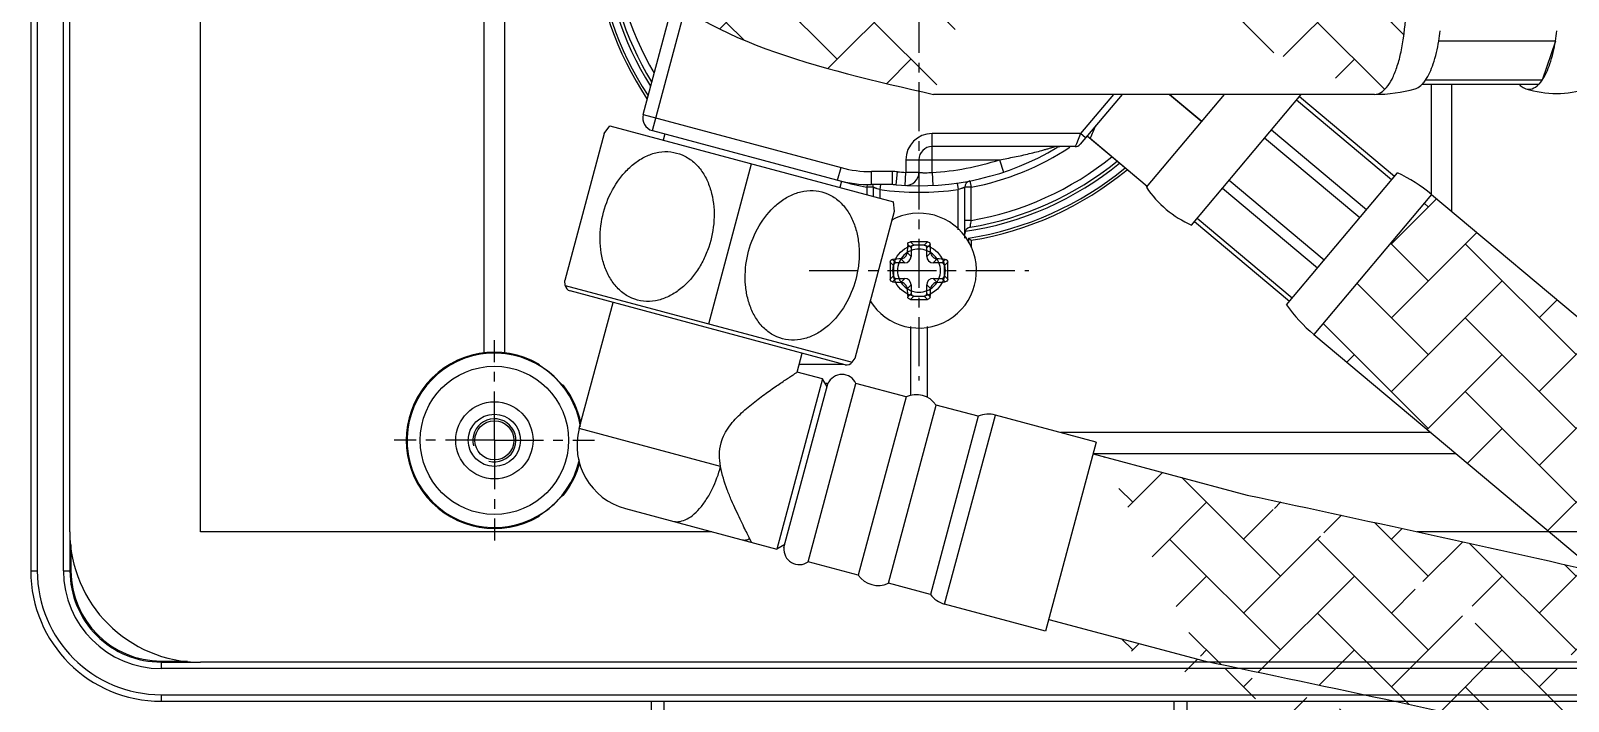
# Model space of a CAD drawing. Extents: x 0 to 1354, y -165 to 827.
# Drawn here: x 517.5 to 635.2, y 547.5 to 598.9 of the extents above; entities that cross this region are included whole.
import ezdxf

# ---------------------------------------------------------------- set-up
doc = ezdxf.new("R2010")
doc.units = 0
doc.header["$LTSCALE"] = 10
doc.header["$MEASUREMENT"] = 0
doc.linetypes.add('CENTER', pattern=[0.6, 0.375, -0.075, 0.075, -0.075])
doc.layers.get('0').update_dxf_attribs({"linetype": 'CONTINUOUS'})
doc.layers.add('DEF_LAYER_ASSEM_MEMBER', color=7, linetype='CONTINUOUS')
doc.layers.add('DEFAULT_1', color=7, linetype='CENTER')
pattern_1 = [(45, (-690.7697984919987, 163.9801192087079), (4.440892098500626e-16, 5.65685424949238), [12, -4]), (135, (-687.9413713669987, 166.8085463337079), (4.440892098500626e-16, 5.65685424949238), [12, -4])]

msp = doc.modelspace()

# ---------------------------------------------------------------- hatches: boundary and pattern name
at = {"ltscale": 0.5}
h = msp.add_hatch(dxfattribs=at)
h.set_pattern_fill('AR-HBONE', color=6, style=0)
h.set_pattern_definition(pattern_1)
edge = h.paths.add_edge_path()
edge.add_spline(control_points=[(612.0327216816008, 707.11686969722), (611.2516390718721, 700.3238068084554), (609.786057715656, 687.5776693354497), (588.6698882221285, 676.9991704167602), (569.1065803047813, 661.8152794276614), (557.3569280044484, 634.9876347568097), (557.2544358985552, 600.7669679577477), (577.7039260070105, 596.0773056848357), (586.5846398686481, 594.0406999537113)], knot_values=[0, 0, 0, 0, 19.09882408326212, 35.8360052489197, 66.21648363557644, 92.02075100891574, 124.2480934299244, 148.9872534288673, 148.9872534288673, 148.9872534288673, 148.9872534288673], degree=3, periodic=0)
edge.add_spline(control_points=[(624.0203274172204, 707.11686969722), (623.8866806059086, 699.9627958862452), (623.599947552583, 684.6140613567526), (603.7785972870897, 670.6264948582627), (580.560298649743, 659.4916635496626), (569.3277291528716, 636.6808798919442), (570.6199171665398, 610.2430429792239), (582.3860600546467, 608.6198965450308), (586.5846398686481, 608.0406999537113)], knot_values=[0, 0, 0, 0, 20.36611547654217, 43.69455894722562, 66.66878405923043, 96.79537174985997, 117.8020883013671, 129.4568806311992, 129.4568806311992, 129.4568806311992, 129.4568806311992], degree=3, periodic=0)
edge.add_line((612.521014325192, 707.11686969722), (624.0203274172204, 707.11686969722))
edge.add_line((620.3454856878484, 608.0406999537113), (586.5846398686481, 608.0406999537113))
edge.add_line((620.3454856878484, 594.0406999537113), (586.5846398686481, 594.0406999537113))
edge.add_spline(control_points=[(620.3454856878484, 594.0406999537113), (620.5075092739726, 594.0406999537113), (620.8707898521213, 594.1599400319028), (621.3202215201547, 594.6005751211611), (621.7232438018342, 595.2622874831225), (622.0741047525032, 596.1350668084613), (622.3627834199215, 597.1897742981455), (622.6573761212894, 598.8374753183991), (622.7396266911483, 600.145713539095), (622.7396266911483, 601.0406999537113)], knot_values=[0, 0, 0, 0, 0.48607075837254, 1.086380762720982, 1.854341971468324, 2.79745060006316, 3.899201364229235, 5.129481162583157, 7.814440406431971, 7.814440406431971, 7.814440406431971, 7.814440406431971], degree=3, periodic=0)
edge.add_spline(control_points=[(622.7396266911483, 601.0406999537113), (622.7396266911483, 601.9356863683274), (622.6573761212892, 603.243924589023), (622.3627834199215, 604.8916256092771), (622.0741047525029, 605.9463330989611), (621.7232438018345, 606.8191124242999), (621.3202215201545, 607.4808247862612), (620.8707898521213, 607.9214598755194), (620.5075092739726, 608.0406999537113), (620.3454856878484, 608.0406999537113)], knot_values=[0, 0, 0, 0, 2.684959243848587, 3.915239042202509, 5.016989806368584, 5.96009843496363, 6.728059643710589, 7.328369648059181, 7.814440406431784, 7.814440406431784, 7.814440406431784, 7.814440406431784], degree=3, periodic=0)
h = msp.add_hatch(dxfattribs=at)
h.set_pattern_fill('AR-HBONE', color=1, style=0)
h.set_pattern_definition(pattern_1)
h.paths.add_polyline_path([(671.2326491550211, 514.4787997677322), (659.2309989170571, 514.4787997677322)], flags=17)
h.paths.add_polyline_path([(671.2254443984257, 514.4787997677322), (659.2382036736526, 514.4787997677322)], flags=16)
edge = h.paths.add_edge_path()
edge.add_line((624.6950327871482, 586.3716968373112), (652.2171264619483, 563.2779181855112))
edge.add_line((624.6950327871482, 586.3716968373112), (615.6960062514481, 575.6470746336113))
edge.add_line((615.6960062514481, 575.6470746336113), (643.2180999263483, 552.5532959818113))
edge.add_arc((601.9295454598712, 515.577944415119), 69.31181934372079, 359.0913672478559, 403.4873127506005)
edge.add_arc((600.0673400815256, 511.9897877000355), 59.22319038443677, 2.408716951291416, 43.22979489619997)
h = msp.add_hatch(dxfattribs=at)
h.set_pattern_fill('AR-HBONE', color=5, style=0)
h.set_pattern_definition(pattern_1)
edge = h.paths.add_edge_path()
edge.add_spline(control_points=[(610.583848265348, 563.3502543787113), (620.4432844620367, 561.2326353490091), (641.8138956543628, 556.642635268433), (669.6668166623837, 549.4999198540402), (691.8583777456743, 541.8426021819506), (708.4878141742105, 531.9184240810941), (709.2269874032002, 520.2477032365205), (709.5910709866839, 514.4992295360587)], knot_values=[0, 0, 0, 0, 30.29997332756913, 65.67606262707139, 85.47440418943481, 102.2533726744881, 118.5400045407562, 118.5400045407562, 118.5400045407562, 118.5400045407562], degree=3, periodic=0)
edge.add_spline(control_points=[(607.1847488395483, 550.6646426216112), (617.0768368687042, 548.60052017903), (638.5182218459054, 544.1264754878566), (665.8643059273247, 536.1533611723514), (687.331660888894, 530.8369742881202), (696.9847412431153, 521.7873660641512), (697.4473260894954, 516.2698397880714), (697.597485405684, 514.478799767732)], knot_values=[0, 0, 0, 0, 30.29997332756913, 65.67606262707139, 85.47440418943481, 96.48696871155526, 101.7798753351357, 101.7798753351357, 101.7798753351357, 101.7798753351357], degree=3, periodic=0)
edge.add_line((595.4004537588485, 553.8222349719113), (607.1847488395483, 550.6646426216112))
edge.add_line((599.0411658263483, 567.4095573836112), (595.1588853124485, 552.9206892562111))
edge.add_line((598.7995973799484, 566.5080116680112), (610.5838924606483, 563.3504193177112))
edge.add_line((709.584726130457, 514.478799767732), (697.597485405684, 514.478799767732))

# ---------------------------------------------------------------- linework, layer by layer
at = {"color": 7, "linetype": 'Continuous'}
for p, q in [((552.1652828297483, 640.9089029536167), (552.1652828297483, 574.2431248880112)), ((553.7652828297487, 574.2431248880112), (553.7652828297487, 640.9089029536167)), ((624.6652828297483, 594.7906999537113), (624.6652828297483, 586.3716968373112)), ((626.2652828297487, 585.0541006057113), (626.2652828297487, 594.7906999537113)), ((584.8152828297484, 576.2510171401111), (584.8152828297484, 570.9745684986112)), ((586.1152828297486, 570.8245860053112), (586.1152828297486, 576.2510171401111)), ((624.6652828297483, 568.1406999537112), (596.3125431412486, 568.1406999537112)), ((598.7995973799489, 566.5406999537113), (626.5485609918487, 566.5406999537113))]:
    msp.add_line(p, q, dxfattribs=at)
msp.add_circle((585.4652828297485, 580.5406999537113), 2, dxfattribs=at)
at = {"ltscale": 0.5}
for points in [[(612.0327216816008, 707.11686969722), (606.8597959123344, 688.731932374807), (593.321627936688, 678.8906295527604), (570.1028539360614, 659.2982330451878), (559.7211903569623, 635.6744891419621), (563.8124787437973, 603.707897849541), (586.5846398686481, 594.0406999537113)], [(610.583848265348, 563.3502543787113), (640.1687058957154, 556.8062049716323), (674.3472912400898, 547.6797599910456), (692.8555562719589, 540.6499339526504), (706.1546466843811, 530.4191970473912), (709.5910709866839, 514.4992295360587)], [(607.1847488395483, 550.6646426216112), (636.7696064699157, 544.1205932145322), (670.9481918142901, 534.9941482339455), (689.4564568461592, 527.9643221955503), (696.7363749138985, 519.7011889955547), (697.597485405684, 514.478799767732)]]:
    msp.add_spline(points, degree=3, dxfattribs=at)
at = {"color": 7, "linetype": 'Continuous'}
for points, start_tangent, end_tangent in [([(587.1152828297481, 580.5406999537113), (586.9882927884482, 581.1754498247112), (586.6317828262481, 581.7076162609112), (586.1020791902483, 582.0628252873112), (585.4717336034482, 582.1906425295113), (584.8408731510481, 582.0679444551113), (584.3059467815483, 581.7147278724112), (583.9436086744481, 581.1786417851113), (583.8152828297484, 580.5406999537113)], (-0.01782419332791405, 0.9998411364472903), (-0.01643008171979944, -0.9998650170971484)), ([(583.8152828297484, 580.5406999537113), (583.9422728710483, 579.9059500827111), (584.2987828332484, 579.3737836465111), (584.8284864691482, 579.0185746201112), (585.4588320559483, 578.8907573779111), (586.0896925083484, 579.0134554523111), (586.6246188778482, 579.3666720350111), (586.9869569850484, 579.9027581223113), (587.1152828297481, 580.5406999537113)], (0.01782419332791405, -0.9998411364472903), (0.01643008171979944, 0.9998650170971484))]:
    msp.add_spline(points, degree=3, dxfattribs=dict(at, start_tangent=start_tangent, end_tangent=end_tangent))
at = {"layer": 'DEF_LAYER_ASSEM_MEMBER', "color": 7, "linetype": 'Continuous'}
for p, q in [((517.4740865262484, 657.5406999537113), (517.4740865262484, 557.5406999537113)), ((520.4652828297485, 560.5406999537113), (520.4652828297485, 654.5406999537113)), ((530.4652828297485, 560.5406999537113), (530.4652828297485, 654.5406999537113)), ((564.3511257939481, 592.4926976721113), (568.1846270146484, 606.7995189988112)), ((634.1841494300484, 598.1208658467112), (625.2570695326481, 598.1208658467112)), ((634.1841494300484, 598.1208658467112), (633.1583740564483, 595.1216992958111)), ((632.8850646993483, 594.7906999537113), (623.9579848019484, 594.7906999537113)), ((633.1583740564483, 595.1216992958111), (624.231294159048, 595.1216992958111)), ((620.3454856878484, 594.0406999537113), (586.5846398686481, 594.0406999537113)), ((601.0111352270483, 594.0406999537113), (597.8046050948483, 590.2193061489111)), ((602.8748594849485, 586.9274570724112), (608.8435789630485, 594.0406999537113)), ((604.6504229062484, 594.0406999537113), (607.1110678886484, 591.9759736565111)), ((604.6803850606484, 594.0406999537113), (607.1234475290485, 591.9907271375112)), ((606.3220594789482, 584.0349128289113), (614.7179117650485, 594.0406999537113)), ((614.3691179874486, 593.6250237162112), (621.6465401971482, 587.5185414242112)), ((614.5818802634485, 593.8785839229113), (621.859302473048, 587.7721016309113)), ((561.3760182846481, 591.0487035526112), (558.3555128360485, 579.7760237539112)), ((561.3759974917484, 591.0486732393113), (561.7895657155482, 591.6261539232112)), ((561.7895641104483, 591.6261517859111), (583.5228952152484, 585.8027232676111)), ((565.0582325750484, 591.2679528007111), (579.5471199694484, 587.3856671242111)), ((566.0241584013484, 591.0091337556112), (565.8947488788481, 590.5261708425112)), ((598.3428715871482, 590.8607871749111), (602.9391382458484, 587.0040615168111)), ((612.4412908891481, 591.3275288459113), (619.7187130988482, 585.2210465539113)), ((597.4215828732486, 590.0406999537113), (586.4652828297485, 590.0406999537113)), ((598.5701993901484, 590.6826071156111), (598.5640095699482, 590.6752303751111)), ((598.5701993901484, 590.6826071156111), (602.9453280661482, 587.0114382572112)), ((611.9276373170483, 590.7153803560111), (619.2050595266483, 584.6088980639113)), ((585.4652828297485, 589.0406999537113), (585.4652828297485, 588.0663578595113)), ((579.5471199694484, 587.3856671242111), (579.4177104468481, 586.902704211011)), ((609.201278088748, 587.4662319509112), (616.4787002983485, 581.3597496589111)), ((613.5994816885486, 577.9284305368112), (622.0842781364481, 588.0402171860112)), ((583.4336114688485, 587.1268480791111), (581.8295707715483, 587.1268480791111)), ((581.9652828297485, 586.9251718256112), (581.9652828297485, 586.2200842484112)), ((588.9652828297485, 583.0319558176111), (588.9652828297485, 586.9251718256112)), ((608.6876245165481, 586.8540834610112), (615.9650467262481, 580.7476011689112)), ((624.6950327871482, 586.3716968373112), (652.2171264619483, 563.2779181855112)), ((580.5717727639485, 573.8230585402112), (583.5923122893482, 585.0958655152112)), ((583.5923151399484, 585.0958288667111), (583.5228948938484, 585.8027259211112)), ((606.5470351423482, 584.3030283839112), (613.8244573519482, 578.1965460919112)), ((606.7597974182481, 584.5565885907113), (614.0372196279482, 578.4501062986112)), ((589.2645495830484, 583.0341864595111), (589.2645495830484, 582.6566871785112)), ((589.4652828297485, 582.8627745952112), (589.4652828297485, 582.2932144607112)), ((584.8679367911482, 582.2910844417111), (584.8679367911482, 581.6304498688112)), ((585.8656673177484, 582.4880459923111), (585.0648983417482, 582.4880459923111)), ((586.0626288683484, 581.6304498688112), (586.0626288683484, 582.2910844417111)), ((583.5179367911483, 580.9410844417112), (583.5179367911483, 580.1403154657112)), ((584.3755329146484, 581.1380459923112), (583.7148983417483, 581.1380459923112)), ((587.2156673177483, 581.1380459923112), (586.5550327448482, 581.1380459923112)), ((587.4126288683483, 580.1403154657112), (587.4126288683483, 580.9410844417112)), ((558.3873948691485, 579.4143906096112), (558.355330965348, 579.7781416191112)), ((583.7148983417483, 579.9433539151112), (584.3755329146484, 579.9433539151112)), ((584.8679367911482, 579.4509500386112), (584.8679367911482, 578.7903154657113)), ((586.0626288683484, 578.7903154657113), (586.0626288683484, 579.4509500386112)), ((586.5550327448482, 579.9433539151112), (587.2156673177483, 579.9433539151112)), ((579.8275944802481, 573.3342857700113), (558.7557455051483, 578.9804706859113)), ((559.4589479283482, 568.4392863604112), (562.0471383793483, 578.0985446233112)), ((585.0648983417482, 578.5933539151113), (585.8656673177484, 578.5933539151113)), ((615.6960062514481, 575.6470746336113), (643.2180999263483, 552.5532959818113)), ((576.1477823892483, 572.767314910111), (576.5360257736484, 574.2162589467112)), ((576.3103772471486, 573.3741271812112), (579.6789043093481, 573.3741271812112)), ((580.3633796180484, 573.5259432432113), (580.5730232780484, 573.8249289062112)), ((578.0796488586484, 572.2497321171113), (574.5855917497483, 559.2097334622113)), ((578.0796488586484, 572.2497321171113), (576.147747460348, 572.7673835366113)), ((578.4332022492481, 571.6373596814112), (578.0796488586484, 572.2497321171113)), ((575.1333031256481, 559.3219684925111), (578.4978633089481, 571.8786780417113)), ((576.9867507848485, 558.2385337232113), (580.6447134510481, 571.890236245611)), ((578.4978633089481, 571.8906999537112), (578.286936174748, 571.8906999537112)), ((578.4519353931482, 571.7072727262112), (578.3928379339482, 571.7072727262112)), ((584.4785622340482, 570.8629595603111), (580.6447134510481, 571.890236245611)), ((584.4785622340482, 570.8629595603111), (580.8205995678481, 557.2112570379111)), ((583.1203797817484, 556.5950327868113), (586.7783424479485, 570.2467353092111)), ((590.0012854317483, 569.3831503395113), (586.7783424479485, 570.2467353092111)), ((590.0012854317483, 569.3831503395113), (586.3433227655482, 555.7314478171111)), ((599.041168407648, 567.4095670171112), (591.313761797348, 569.4801193779113)), ((599.0411658263483, 567.4095573836112), (595.1588853124485, 552.9206892562111)), ((598.7995973799484, 566.5080116680112), (610.5838924606483, 563.3504193177112)), ((562.9945422622482, 562.3155458118113), (574.5855917497483, 559.2097334622113)), ((569.6183571802485, 560.5406999537113), (530.4652828297485, 560.5406999537113)), ((687.4652828297485, 560.5406999537113), (623.5897581214494, 560.5406999537113)), ((520.5530151385483, 559.5379150754111), (520.5530151385483, 557.5406999574111)), ((575.1979641854482, 559.5632868528112), (574.5855917497483, 559.2097334622113)), ((580.8205995678481, 557.2112570379111), (576.9867507848485, 558.2385337232113)), ((586.3433227655482, 555.7314478171111), (583.1203797817484, 556.5950327868113)), ((595.1588827311484, 552.9206796228111), (587.4314761208484, 554.9912319836112)), ((595.4004537588485, 553.8222349719113), (607.1847488395483, 550.6646426216112)), ((527.4652828314483, 550.6284322625111), (529.462497951848, 550.6284322625111)), ((677.4652828297485, 550.5406999537113), (530.4652828297485, 550.5406999537113)), ((527.4652828297485, 547.5495036502111), (679.507658070348, 547.5495036502111)), ((564.9652828297485, 547.5495036502111), (564.9652828297485, 541.0406999537113)), ((605.9652828297485, 547.5495036502111), (605.9652828297485, 541.0406999537113))]:
    msp.add_line(p, q, dxfattribs=at)
at = {"layer": 'DEF_LAYER_ASSEM_MEMBER', "color": 9, "linetype": 'Continuous'}
for p, q in [((517.9740865262484, 657.5406999538111), (517.9740865262484, 557.5406999536112)), ((519.9743911844485, 557.5406999372112), (519.9743911844485, 657.5406999703112)), ((565.0582325750484, 591.2679528007111), (569.150552840948, 606.5406999537113)), ((600.3584315824482, 594.0406999537113), (597.8411326888481, 591.0406999537113)), ((564.3511257939481, 592.4926976721113), (579.5001993656483, 588.4335156425111)), ((586.4652828297485, 588.0663578595113), (586.4652827756481, 591.0406999410111)), ((597.8411326888481, 591.0406999537113), (586.4652828297485, 591.0406999537113)), ((597.8411326888481, 591.0406999537113), (597.5130294607484, 590.2586673760111)), ((598.2241549104483, 590.7193061489111), (597.8411326888481, 591.0406999536112)), ((597.5130294607484, 590.2586673760111), (597.4215828727483, 590.0406999537113)), ((569.3753872435482, 576.4701669264111), (572.6562296628481, 588.7144375268113)), ((584.4652828297485, 589.0406999537113), (584.4652828297485, 588.0663578595113)), ((584.4652828297485, 589.0406999537113), (591.6296968326483, 589.0406999537113)), ((591.6296968326483, 589.0406999537113), (591.9458206277482, 588.0919820050112)), ((579.2413803205482, 587.4675898162111), (579.5001993656483, 588.4335156425111)), ((581.8295707715483, 587.1268480791111), (581.8295707715483, 588.1268480791111)), ((583.4336114688485, 588.1268480791111), (581.8295707715483, 588.1268480791111)), ((583.4336114688485, 587.1268480791111), (583.4336114688485, 588.1268480791111)), ((583.7298968756481, 587.1142848108111), (583.8145498490485, 588.1106953056112)), ((584.4140007891483, 587.0676736490111), (584.4652828297485, 588.0663578596111)), ((585.4652828297485, 588.0663578595113), (584.4652828297485, 588.0663578595113)), ((586.4652828297485, 588.0663578595113), (586.516564881148, 587.0676736496112)), ((589.3700447344481, 587.4160177334111), (589.4652828297485, 586.9251718256112)), ((581.5071451884482, 587.1409254839111), (581.4652828297485, 586.9251718256112)), ((581.4652828297485, 586.9251718256112), (581.4652828297485, 586.3540588446112)), ((581.9652828297485, 586.9251718256112), (581.4652828297485, 586.9251718256112)), ((582.5187971118485, 587.1268480791111), (582.4652828297485, 586.7560902629111)), ((582.4652828297485, 586.7560902629111), (582.4652828297485, 586.0861096522112)), ((588.3938542583483, 587.2509619222112), (588.4652828297485, 586.7560902629111)), ((588.4652828297485, 583.6589359864113), (588.4652828297485, 586.7560902629111)), ((589.4652828297485, 586.9251718256112), (588.9652828297485, 586.9251718256112)), ((589.4652828297485, 584.3836274889113), (589.4652828297485, 586.9251718256112)), ((624.6950327871482, 586.3716968373112), (615.6960062514481, 575.6470746336113)), ((589.4652828297485, 584.383627599911), (588.9652828297485, 584.3836275997112)), ((584.8103023626481, 582.7426419714111), (585.0648983417482, 582.4880459923111)), ((586.1202632967484, 582.7426419714111), (585.8656673177484, 582.4880459923111)), ((583.4509234178481, 581.4020209162111), (583.7148983417483, 581.1380459923112)), ((584.3755329146484, 581.1380459923112), (584.0725442516482, 581.4410346553111)), ((584.8679367911482, 581.6304498688112), (584.564948128148, 581.9334385318111)), ((584.6039618672485, 582.5550593655112), (584.8679367911482, 582.2910844417111)), ((586.3266037921485, 582.5550593655112), (586.0626288683484, 582.2910844417111)), ((586.0626288683484, 581.6304498688112), (586.3656175313481, 581.9334385318111)), ((586.5550327448482, 581.1380459923112), (586.8580214078484, 581.4410346553111)), ((587.4796422415484, 581.4020209162111), (587.2156673177483, 581.1380459923112)), ((583.2633408120482, 581.1956804208112), (583.5179367911483, 580.9410844417112)), ((587.6672248473483, 581.1956804208112), (587.4126288683483, 580.9410844417112)), ((558.3873948691485, 579.4143906096112), (580.3633796180484, 573.5259432432113)), ((583.2633408120482, 579.8857194866112), (583.5179367911483, 580.1403154657112)), ((583.4509234178481, 579.6793789912113), (583.7148983417483, 579.9433539151112)), ((584.3755329146484, 579.9433539151112), (584.0725442516482, 579.6403652521112)), ((584.8679367911482, 579.4509500386112), (584.564948128148, 579.1479613756112)), ((586.0626288683484, 579.4509500386112), (586.3656175313481, 579.1479613756112)), ((586.5550327448482, 579.9433539151112), (586.8580214078484, 579.6403652521112)), ((587.4796422415484, 579.6793789912113), (587.2156673177483, 579.9433539151112)), ((587.6672248473483, 579.8857194866112), (587.4126288683483, 580.1403154657112)), ((584.6039618672485, 578.5263405419112), (584.8679367911482, 578.7903154657113)), ((584.8103023626481, 578.3387579360112), (585.0648983417482, 578.5933539151113)), ((586.1202632967484, 578.3387579360112), (585.8656673177484, 578.5933539151113)), ((586.3266037921485, 578.5263405419112), (586.0626288683484, 578.7903154657113)), ((587.4314761208484, 554.9912319836112), (591.313761797348, 569.4801193779113)), ((570.2851404512485, 565.5384168167111), (559.4589479811484, 568.4392863462112)), ((520.4743150299482, 560.4374614333112), (520.4743150299482, 557.5406999574111)), ((517.4740865447484, 557.5406999537113), (517.9740865262484, 557.5406999537113)), ((519.974391182348, 557.5406999537113), (520.5530151385483, 557.5406999574111)), ((527.4652828314483, 550.6284322625111), (527.4652828297485, 550.0498083063112)), ((527.4652828314483, 550.5497321538112), (530.3620443096484, 550.5497321538112)), ((679.4652828297485, 550.0498083076111), (527.4652828195485, 550.0498083076111)), ((527.4652828297485, 548.0495036502111), (527.4652828297485, 547.5495036687112)), ((527.4652828297485, 548.0495036502111), (679.4652828297485, 548.0495036502111)), ((565.9652828297485, 541.0406999537113), (565.9652828297485, 547.5495036502111)), ((604.9652828297485, 547.5495036502111), (604.9652828297485, 541.0406999537113))]:
    msp.add_line(p, q, dxfattribs=at)
msp.add_circle((552.9652828297485, 567.5406999537113), 5.6800274122, dxfattribs=at)
at = {"layer": 'DEF_LAYER_ASSEM_MEMBER', "color": 7, "linetype": 'Continuous'}
for radius in [2.9563623377, 2, 1.5]:
    msp.add_circle((552.9652828297485, 567.5406999537113), radius, dxfattribs=at)
for centre, radius, start, end in [((585.4652828297485, 607.5406999537113), 25, 99.20689622129828, 213.6175523710949), ((585.4652828297485, 607.5406999537113), 24.7992667533, 98.81246167610082, 213.1641177775958), ((585.4652828297485, 607.5406999537113), 24.25, 98.4209300923956, 212.074889867897), ((585.4652828297485, 607.5406999537113), 24, 99.39647737679664, 211.480260997103), ((609.9970943714484, 600.6903077322113), 15.474781857, 350.4423103067015, 353.430892332899), ((618.9241742689483, 600.6903077322113), 15.474781857, 350.4423103067015, 353.430892332899), ((620.3394338474482, 605.4893343539111), 11.4486359998, 270.0302870082002, 285.7666955458943), ((634.2740403735484, 601.9880387983112), 7.8703123769, 252.5881033470985, 287.4118966529015), ((565.317051620148, 592.2338786270111), 1, 165.0000000000056, 255.0000000000055), ((585.4652828297485, 607.5406999537113), 20.5, 265.1439302150965, 301.0048522130011), ((586.4652828297485, 589.0406999537113), 1, 90, 180), ((596.2819366561484, 589.5406999537113), 0.5, 89.99999890499518, 121.0027698060057), ((597.4215828732486, 590.5406999537113), 0.5, 270, 319.9999999999964), ((585.4652828297485, 607.5406999537113), 24.25, 278.420930092396, 309.3008488672937), ((585.4652828297485, 607.5406999537113), 24, 279.3964773767966, 309.1840724058928), ((581.8295707715483, 597.1268480791111), 10, 255.0000000000055, 270), ((584.4653640112483, 588.0663450583111), 0.9999594093, 267.060465513595, 0.0007335169002277068), ((589.4652823035485, 586.9251716506112), 0.4999997369, 100.9805124134984, 179.9999799396023), ((585.4652828297485, 607.5406999537113), 24.7992667533, 278.8124616761927, 309.4974018027993), ((585.4652828297485, 607.5406999537113), 25, 279.2068962212982, 309.5823953104014), ((616.9815814708481, 577.1791635198113), 12, 49.99999999999811, 64.83511158200189), ((581.4652828297485, 586.9251718256112), 0.5, 0, 23.94494607721313), ((583.4336114688485, 583.6268480791111), 3.5, 85.14393021509693, 90), ((609.5331889846484, 591.3621665639112), 8, 213.6651772192989, 246.3348227806971), ((585.4652828297485, 580.5406999537113), 4.4, 211.2931424986972, 119.0587223316068), ((589.4652828297485, 583.3694363017112), 0.4999998621, 99.39648258770144, 180.0000319161995), ((585.4652828297485, 555.2034019168111), 27.5470278287, 88.63756070110416, 91.36243929889582), ((639.1636677782485, 641.2657103251113), 76.6865853221, 229.4064296488995, 229.6036467754045), ((585.2580882807483, 557.5795398483112), 23.8909281752, 92.84436743229922, 94.3381284785003), ((608.9812149900481, 580.7130762806112), 24.4467456218, 175.6788534114987, 177.1386506776969), ((562.5041261214483, 580.7478947159111), 23.8909247717, 2.844367325902805, 4.338128584901512), ((585.6376589736483, 557.0247648786112), 24.4467485421, 85.67885349870552, 87.13865059060383), ((610.7996770791483, 580.5421643687112), 27.5440900783, 178.6404624204027, 180.0030461997024), ((610.7996770791483, 580.5392355387112), 27.5440900783, 179.9969538002975, 181.3595375795973), ((560.1308885803483, 580.5421643687112), 27.5440900783, 359.9969538002975, 1.359537579597309), ((560.1308885803483, 580.5392355387112), 27.5440900783, 358.6404624204027, 0.00304619970249279), ((558.884979195348, 579.4634807132111), 0.5, 185.634388321802, 255.0000000000055), ((585.2929066858483, 604.0566350301112), 24.4467485433, 265.6788534987056, 267.138650590499), ((608.4264395380483, 580.3335051915112), 23.8909247717, 182.8443673259028, 184.3381285849015), ((561.9493506694484, 580.3683236268112), 24.4467456218, 355.6788534114987, 357.1386506776969), ((585.6724773786482, 603.5018600591111), 23.8909281752, 272.8443674322992, 274.3381284785003), ((585.4652828297485, 605.8779979906112), 27.5470278287, 268.6375607011042, 271.3624392988958), ((623.4094575677482, 584.8396079510112), 12, 215.1648884180012, 229.9999999999981), ((552.9652828297485, 567.5406999537113), 6.75, 59.79278375289758, 300.2072162471024), ((552.9652828297485, 567.5406999537113), 6.6889072728, 40.56652015700585, 57.6378876359944), ((579.9570040027484, 573.8172486831111), 0.5, 255.0000000000055, 324.3656116781991), ((579.5738218452484, 571.4113575433112), 1.1730872273, 24.09312227489987, 156.5151164861063), ((552.9652828297485, 567.5406999537113), 6.75, 11.09519900279512, 38.1170512746986), ((585.2613349483481, 569.1847466731112), 1.8517914616, 34.99413384609721, 115.0058661539041), ((590.7965530950482, 567.5498702229111), 1.9983409725, 75.00000000000554, 113.4509566074001), ((564.2885770597481, 567.1451911349111), 5, 165.0000000000056, 254.9999254783054), ((552.9652828297485, 567.5406999537113), 6.75, 321.8829487253014, 345.5111625163008), ((552.9652828297485, 567.5406999537113), 6.6889072728, 302.3621123641005, 319.4334798429937), ((530.4652828297485, 560.5406999537113), 10, 180, 270), ((576.2987708007486, 559.1887006477111), 1.1730872273, 173.4848835138966, 305.906877724999), ((527.4652828297485, 557.5406999537113), 9.9911963035, 180, 270), ((527.4652828297485, 557.5406999537113), 6.9122676912, 180.0000000016935, 270.0000000001954), ((582.3376070674485, 558.2732456740112), 1.8517914616, 214.9941338460971, 295.005866153904), ((587.9486848230481, 556.9214811386112), 1.9983409725, 216.5490433926045, 255.0000000000055)]:
    msp.add_arc(centre, radius, start, end, dxfattribs=at)
at = {"layer": 'DEF_LAYER_ASSEM_MEMBER', "color": 9, "linetype": 'Continuous'}
for centre, radius, start, end in [((585.4652828297485, 607.5406999537113), 23.5, 99.80018989909853, 210.3764678681965), ((586.4652828297485, 589.0406999537113), 2, 90, 180), ((585.4652828297485, 607.5406999537113), 21, 280.980575427596, 303.3902218870016), ((585.4652828297485, 607.5406999537113), 19.5, 272.9395344864046, 288.4286696038055), ((585.4652828297485, 607.5406999537113), 23.5, 279.8001898990985, 308.9459296306083), ((581.8295707715483, 597.1268480791111), 9, 255.0000000000055, 270), ((585.4652828297485, 607.5406999537113), 21, 253.6231275730021, 259.019424572404), ((583.4336114688485, 583.6268480791111), 4.5, 85.14393021509693, 90), ((585.4652828297485, 607.5406999537113), 19.5, 265.1439302150965, 267.060465513595), ((585.964276620648, 592.9449298373111), 4.9042299868, 270.0117554714038, 275.8634499263057), ((585.4652828297485, 607.5406999537113), 21, 261.7867892983028, 278.2132107016972), ((552.9652828297485, 567.5406999537113), 6.6798751074, 9.137078663700683, 347.2929478460997), ((527.4652828297485, 557.5406999537113), 9.4911963035, 180.0000000005992, 269.9999999998957), ((527.4652828297485, 557.5406999537113), 7.4908916474, 180.0000001258982, 269.9999999223037), ((527.4652828297485, 557.5406999537113), 6.9909677998, 180, 270.0000000142)]:
    msp.add_arc(centre, radius, start, end, dxfattribs=at)
at = {"layer": 'DEF_LAYER_ASSEM_MEMBER', "color": 2, "linetype": 'Continuous'}
msp.add_arc((552.9652828297485, 567.5406999537113), 1.65, 255.0000000000055, 194.9999999999944, dxfattribs=at)
at = {"layer": 'DEF_LAYER_ASSEM_MEMBER', "color": 7, "linetype": 'Continuous'}
for centre, major_axis, ratio, start_param, end_param in [((584.3602234852483, 581.6457592982113), (-0.3643800228, 0.3643800228), 0.9702875252000001, -3.9119116865, -2.3712736207), ((585.0710221135482, 582.2849606699112), (0.1457520091, -0.1457520091), 0.9702875252000001, 2.3712736207, 3.9119116865), ((585.8595435459483, 582.2849606699112), (-0.1457520091, -0.1457520091), 0.9702875252000001, 2.3712736207, 3.9119116865), ((586.5703421742483, 581.6457592982113), (0.3643800228, 0.3643800228), 0.9702875252000001, -3.9119116865, -2.3712736207), ((583.7210221135483, 580.9349606699111), (0.1457520091, -0.1457520091), 0.9702875252000001, 2.3712736207, 3.9119116865), ((587.2095435459482, 580.9349606699111), (-0.1457520091, -0.1457520091), 0.9702875252000001, 2.3712736207, 3.9119116865), ((583.7210221135483, 580.1464392375112), (0.1457520091, 0.1457520091), 0.9702875252000001, 2.3712736207, 3.9119116865), ((584.3602234852483, 579.4356406092111), (0.3643800228, 0.3643800228), 0.9702875252000001, -0.7703190329, 0.7703190329), ((586.5703421742483, 579.4356406092111), (-0.3643800228, 0.3643800228), 0.9702875252000001, -0.7703190329, 0.7703190329), ((587.2095435459482, 580.1464392375112), (-0.1457520091, 0.1457520091), 0.9702875252000001, 2.3712736207, 3.9119116865), ((585.0710221135482, 578.7964392375111), (0.1457520091, 0.1457520091), 0.9702875252000001, 2.3712736207, 3.9119116865), ((585.8595435459483, 578.7964392375111), (-0.1457520091, 0.1457520091), 0.9702875252000001, 2.3712736207, 3.9119116865), ((552.9652828297485, 569.3415336050111), (0, 5.4068943835), 0.942904759, -0.7785968079000001, -0.7290248196), ((552.9652828297485, 564.4921502369111), (0, 9.1530865883), 0.942904759, -0.6628005562, -0.6295169525), ((552.9652828297485, 570.5892496705112), (0, 9.1530865883), 0.942904759, -2.5120757011, -2.4787920974), ((552.9652828297485, 565.7398663024112), (0, 5.4068943835), 0.942904759, -2.412567834, -2.3629958457)]:
    msp.add_ellipse(centre, major_axis=major_axis, ratio=ratio, start_param=start_param, end_param=end_param, dxfattribs=at)
at = {"layer": 'DEF_LAYER_ASSEM_MEMBER', "color": 9, "linetype": 'Continuous'}
for points, start_tangent, end_tangent in [([(620.3454856878484, 594.0406999537113), (620.812574637348, 594.1752090441112), (621.2616779392483, 594.573553525111), (621.6755987521483, 595.2204182550113), (622.0383990264481, 596.0909524854112), (622.3361392686484, 597.1517095238112), (622.5573800363481, 598.3619330176111), (622.7396266911483, 601.0406999537113)], (1, 0), (0, 1)), ([(591.6296968326483, 589.0406999537113), (592.7749898440484, 589.2516436376111), (593.9087194263484, 589.5020944542111), (594.4671829422482, 589.6417727109113), (595.0135363601485, 589.789510992211), (595.2775896120484, 589.8650151824113), (595.5284519748484, 589.9393129838113), (595.6442526594483, 589.9744719848113), (595.747328600848, 590.0062336818112), (595.8259254933482, 590.030751091911), (595.8575889728481, 590.0406999537113)], (0.9864042772600591, 0.164336854670705), (-0.9908770923292516, -0.1347686458236045)), ([(585.4652828297485, 588.0663578595113), (585.4738429475483, 588.0654789918112), (585.499368712648, 588.0629616578112), (585.5414334428483, 588.0591142743112), (585.5992475476482, 588.0544430148111), (585.671869948148, 588.0495364226113), (585.7581200282484, 588.0451129504113), (585.9652828297485, 588.0406999537113)], (-0.7835440601193083, 0.6213362260899888), (0.9999999882462626, 0.0001533214752764978)), ([(582.4652828297485, 586.7560902629111), (582.2770270755482, 586.8139267210113), (582.1915687659484, 586.8424948340112), (582.115868956248, 586.8690139940113), (582.0528170815483, 586.8919755345112), (582.0051857554481, 586.9098491845111), (581.9754245617482, 586.9212465526111), (581.9652828297485, 586.9251718256112)], (-0.9607762037842241, 0.2773248749066251), (-0.5828352085246051, 0.8125903763299688)), ([(588.9652828297485, 586.9251718256112), (588.9551872307484, 586.9212641261113), (588.9255227680483, 586.9099014384112), (588.8779935492485, 586.8920642335111), (588.8150151354484, 586.8691266469111), (588.7393326101483, 586.8426092030113), (588.6538424027485, 586.8140270730112), (588.4652828297485, 586.7560902629111)], (-0.5677995414690823, -0.8231668607928164), (-0.9607385995049986, -0.2774551196521236)), ([(589.3836501766482, 583.862727123811), (589.385236220448, 583.8732454504111), (589.3899201420481, 583.9042157021113), (589.3974913836482, 583.9539776205111), (589.4076288979481, 584.0200329892111), (589.4339617799483, 584.1886141548111), (589.4652828297485, 584.383627599911)], (-0.4956009380550074, -0.8685503498352857), (0.1609378031315506, 0.9869645502869849)), ([(566.6032126757482, 561.3486054907112), (567.0593144236482, 561.3128113060111), (567.5730217880482, 561.4521884701112), (568.1208012082484, 561.7857421738113), (568.6706969296483, 562.3107515472111), (569.1877714747484, 562.9998897602113), (569.6411370625483, 563.8055785407112), (570.2851404512485, 565.5384168167111)], (0.9659268306756106, -0.2588152966518215), (0.258819045105271, 0.9659258262883315)), ([(571.9295390144484, 559.9214262064111), (572.2037948618481, 559.9109436559111), (572.5023632716484, 560.0161165979112)], (0.9670093389789177, -0.2547409239355875), (0.8848187485218308, 0.4659353842157315))]:
    msp.add_spline(points, degree=3, dxfattribs=dict(at, start_tangent=start_tangent, end_tangent=end_tangent))
at = {"layer": 'DEF_LAYER_ASSEM_MEMBER', "color": 7, "linetype": 'Continuous'}
for points, start_tangent, end_tangent in [([(624.231294159048, 595.1216992958111), (624.8288275107484, 596.3737951920111), (625.2570695326481, 598.1208658467112)], (0.5697794581543743, 0.8217976448404486), (0.1663667576560905, 0.9860639441471328)), ([(633.1583740564483, 595.1216992958111), (633.7559074082483, 596.3737951920111), (634.1841494300484, 598.1208658467112)], (0.5697794581543743, 0.8217976448404486), (0.1663667576560905, 0.9860639441471328)), ([(623.4502672896483, 594.4714445903112), (623.5793581211483, 594.5190105398112), (623.9579848019484, 594.7906999537113)], (0.9621784608200336, 0.2724199139820569), (0.7099066166795355, 0.7042958154033113)), ([(623.9579848019484, 594.7906999537113), (624.0276629620485, 594.8635730706112), (624.231294159048, 595.1216992958111)], (0.709906616566709, 0.7042958155170367), (0.5697794580961658, 0.8217976448808063)), ([(631.434399254048, 594.7906999537113), (631.5530720643483, 594.6835363893113), (631.9189366797482, 594.4783606277113)], (0.7099066166714935, -0.7042958154114174), (0.9541775552397863, -0.2992410283978862)), ([(631.9189366797482, 594.4783606277113), (632.4077878724484, 594.4806723713111), (632.8850646993483, 594.7906999537113)], (0.9541775552281966, -0.2992410284348426), (0.7099066166916086, 0.704295815391142)), ([(632.8850646993483, 594.7906999537113), (632.9547428595483, 594.8635730706112), (633.1583740564483, 595.1216992958111)], (0.709906616566709, 0.7042958155170367), (0.5697794580961658, 0.8217976448808063)), ([(598.9856591968482, 591.6268316180112), (598.5701993901484, 590.6826071156111)], (-0.4399722995324735, -0.8980113449417595), (-0.3681780936683824, -0.9297552857299152)), ([(562.407328314348, 587.3869921871112), (563.0540578350483, 588.1805365954112), (563.8063922149486, 588.8416651170112), (564.6472410544484, 589.3335991230113), (565.5491352061481, 589.6136492175112), (566.4680425851484, 589.6384855779111), (567.3462339579482, 589.4000828015112), (568.1321104562485, 588.9233526643111), (568.7812573175484, 588.2392383212111), (569.268250269748, 587.3962839239111), (569.5920015153483, 586.4487194213111), (569.7720997143483, 584.3995251069111), (569.3702028992484, 582.3419216293112), (568.9689883355481, 581.3722903873113), (568.4423144123484, 580.4756908766112)], (0.5795091460191165, 0.8149657352798303), (-0.5710786375137662, -0.8208953586026787)), ([(568.4423144123484, 580.4756908766112), (567.0430359211482, 579.0126471609112), (566.2003429306483, 578.5181598978111), (565.296313560948, 578.2353659862113), (564.3746104375482, 578.2010792621113), (563.4923308209482, 578.4326351146112), (562.7070685565482, 578.9152160343112), (562.0603815365484, 579.6058748651112), (561.5722671134481, 580.4510154670111), (561.2470139318484, 581.4006519477111), (561.0678550980483, 583.4555609736112), (561.4724480382483, 585.5184171960111), (562.407328314348, 587.3869921871112)], (-0.5678719952264996, -0.8231168793297067), (0.5699219275829965, 0.8216988477904067)), ([(572.1891816503485, 579.4367874435111), (572.309251698648, 581.5212580545112), (572.9841662687481, 583.5109635721112), (574.1618336453485, 585.2037573861112), (574.9154876516482, 585.8671777583113), (575.7589976593481, 586.3584764032112), (576.6646252090482, 586.6301442319111), (577.5857101969482, 586.6539022175111), (578.4682693344485, 586.4245360992113), (579.2544982431482, 585.9449418711113), (579.897763499348, 585.2510568297112), (580.3817129872482, 584.4033540482112), (580.7041135295485, 583.4529859308111), (580.868315921748, 582.4403854663112)], (-0.08783115019755476, 0.9961353768715249), (0.09513597723641323, -0.9954642865694745)), ([(584.6039618672485, 582.5550593655112), (584.6686849141483, 582.6850747793112), (584.8103023626481, 582.7426419714111)], (0.07580519118911462, 0.9971226469140002), (0.9997172117203812, 0.0237801722034704)), ([(586.1202632967484, 582.7426419714111), (586.2618909125486, 582.6850643836112), (586.3266037921485, 582.5550593655112)], (0.9997172117222392, -0.02378017212536617), (0.07580519111981525, -0.9971226469192686)), ([(580.868315921748, 582.4403854663112), (580.8800524684484, 581.4009282013112), (580.7460628887484, 580.3602375816113), (580.0679022420481, 578.3764139843113), (578.8924606547484, 576.6874913774111), (578.1398731133481, 576.0266532694111), (577.2980015660482, 575.5373773344113), (576.3947393749486, 575.2650867826112), (575.4756633676479, 575.2399146923112), (574.5945943375482, 575.4674088834113), (573.8089507602481, 575.9442600854111), (573.1660070853482, 576.6357154395112), (572.6813035254481, 577.4804382672112), (572.3564480630484, 578.4273161170113), (572.1891816503485, 579.4367874435111)], (0.08766963785553668, -0.9961496045264885), (-0.09437869445633595, 0.9955363690155763)), ([(583.2633408120482, 581.1956804208112), (583.3209183998483, 581.3373080365111), (583.4509234178481, 581.4020209162111)], (0.02378017212536617, 0.9997172117222392), (0.9971226469192686, 0.07580519111981525)), ([(584.0725442516482, 581.4410346553111), (584.4119270262481, 581.5942156585111), (584.564948128148, 581.9334385318111)], (0.9987465462278965, 0.05005333553169387), (0.05005333553169387, 0.9987465462278965)), ([(586.3656175313481, 581.9334385318111), (586.5187985345483, 581.5940557572112), (586.8580214078484, 581.4410346553111)], (0.05005333553169387, -0.9987465462278965), (0.9987465462278965, -0.05005333553169387)), ([(587.4796422415484, 581.4020209162111), (587.6096576552482, 581.3372978693112), (587.6672248473483, 581.1956804208112)], (0.9971226469140002, -0.07580519118911462), (0.0237801722034704, -0.9997172117203812)), ([(583.4509234178481, 579.6793789912113), (583.3209080041484, 579.7441020381111), (583.2633408120482, 579.8857194866112)], (-0.9971226469140002, 0.07580519118911462), (-0.0237801722034704, 0.9997172117203812)), ([(584.564948128148, 579.1479613756112), (584.4117671249483, 579.4873441502111), (584.0725442516482, 579.6403652521112)], (-0.05005333553169387, 0.9987465462278965), (-0.9987465462278965, 0.05005333553169387)), ([(586.8580214078484, 579.6403652521112), (586.5186386331484, 579.4871842489113), (586.3656175313481, 579.1479613756112)], (-0.9987465462278965, -0.05005333553169387), (-0.05005333553169387, -0.9987465462278965)), ([(587.6672248473483, 579.8857194866112), (587.6096472595482, 579.7440918709112), (587.4796422415484, 579.6793789912113)], (-0.02378017212536617, -0.9997172117222392), (-0.9971226469192686, -0.07580519111981525)), ([(584.8103023626481, 578.3387579360112), (584.6686747469485, 578.3963355238111), (584.6039618672485, 578.5263405419112)], (-0.9997172117222392, 0.02378017212536617), (-0.07580519111981525, 0.9971226469192686)), ([(586.3266037921485, 578.5263405419112), (586.2618807453482, 578.3963251281111), (586.1202632967484, 578.3387579360112)], (-0.07580519118911462, -0.9971226469140002), (-0.9997172117203812, -0.0237801722034704)), ([(570.314362714148, 567.3423199901113), (570.5746859156484, 568.0147504104111), (570.9537938450485, 568.6203260083112), (571.4048294413483, 569.1598998105112), (571.8930761646484, 569.6460057705112), (572.9031238089483, 570.5002947706112), (573.883533881748, 571.2327320669112), (574.3419728300482, 571.5567826318111), (574.7686989582485, 571.8510170834111), (575.1551029917482, 572.1124549565111), (575.4917721182483, 572.3369961829112), (575.7686724249484, 572.5197119758111), (575.9757792328483, 572.6553391113112), (576.1042267237481, 572.7390447774112), (576.1477972056482, 572.7673702071111)], (0.2588190450965152, 0.9659258262906776), (-0.8728856512197415, -0.4879248301682219)), ([(570.2851404512485, 565.5384168167111), (570.1986223570484, 566.4357350935111), (570.314362714148, 567.3423199901113)], (-0.1781924794274954, 0.983995650536872), (0.2588190451234162, 0.9659258262834696)), ([(572.5019395408481, 560.0167588568113), (572.4161188510484, 560.1873997561113), (572.3139261340484, 560.3924943956113), (572.0691438637482, 560.8938446832112), (571.7818644665481, 561.4978065760113), (571.4577391123485, 562.1836890269112), (571.1184795213485, 562.9363790440111), (570.7913702163482, 563.7485248417111), (570.2851404512485, 565.5384168167111)], (-0.4394515934829637, 0.8982662728753008), (-0.1807292692148801, 0.9835328826475787)), ([(572.6537400971483, 559.7273715524111), (572.6514830075484, 559.7319654761113), (572.6436107784484, 559.7460059575112), (572.6308591304482, 559.7692401203112), (572.6136603413483, 559.8014601652112), (572.5921110549484, 559.8425081526111), (572.5662863622483, 559.8922227150113), (572.5019395408481, 560.0167588568113)], (0.9659258262811534, -0.2588190451320597), (-0.4592160149983229, 0.8883246318599187))]:
    msp.add_spline(points, degree=3, dxfattribs=dict(at, start_tangent=start_tangent, end_tangent=end_tangent))
at = {"layer": 'DEFAULT_1', "color": 1, "linetype": 'CENTER'}
for p, q in [((585.4652828297485, 642.9684467145112), (585.4652828297485, 579.2906999537113)), ((585.4652828297485, 588.9684467145112), (585.4652828297485, 572.1129531929112)), ((577.0652828297484, 580.5406999537113), (593.8652828297481, 580.5406999537113)), ((552.9652828297485, 567.5406999537113), (552.9652828297485, 575.2129096118113)), ((552.9652828297485, 567.5406999537113), (545.2930731716483, 567.5406999537113)), ((552.9652828297485, 567.5406999537113), (552.9652828297485, 559.8684902956111)), ((552.9652828297485, 567.5406999537113), (560.6374924878482, 567.5406999537113))]:
    msp.add_line(p, q, dxfattribs=at)

doc.saveas('drawing.dxf')
